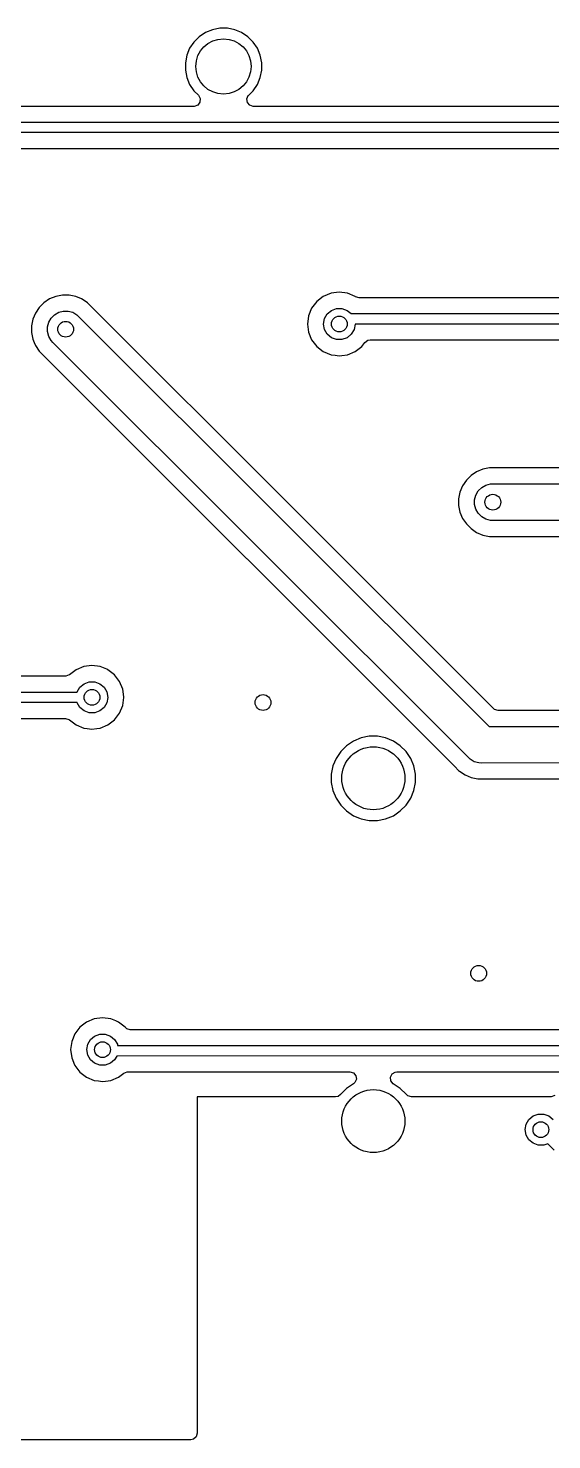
# Model space of a CAD drawing. Extents: x 0.7 to 11, y -6.1 to -1.6.
# Drawn here: x 4.401 to 4.793, y -5.887 to -4.83 of the extents above; entities that cross this region are included whole.
import ezdxf

# ---------------------------------------------------------------- set-up
doc = ezdxf.new("R2010")
doc.units = 0
doc.header["$MEASUREMENT"] = 0
doc.layers.add('BLACK', color=7, linetype='CONTINUOUS')

msp = doc.modelspace()

# ---------------------------------------------------------------- linework, layer by layer
at = {"layer": 'BLACK', "linetype": 'CONTINUOUS'}
for p, q in [((4.5444, -4.8297), (4.5389, -4.8308)), ((4.5501, -4.8297), (4.5444, -4.8297)), ((4.5444, -4.8297), (4.5444, -4.8297)), ((4.5556, -4.8308), (4.5501, -4.8297)), ((4.5501, -4.8297), (4.5501, -4.8297)), ((4.5251, -4.8401), (4.5219, -4.8447)), ((4.529, -4.8361), (4.5251, -4.8401)), ((4.5251, -4.8401), (4.5251, -4.8401)), ((4.5337, -4.833), (4.529, -4.8361)), ((4.529, -4.8361), (4.529, -4.8361)), ((4.5389, -4.8308), (4.5337, -4.833)), ((4.5337, -4.833), (4.5337, -4.833)), ((4.5389, -4.8308), (4.5389, -4.8308)), ((4.5608, -4.833), (4.5556, -4.8308)), ((4.5556, -4.8308), (4.5556, -4.8308)), ((4.5655, -4.8361), (4.5608, -4.833)), ((4.5608, -4.833), (4.5608, -4.833)), ((4.5694, -4.8401), (4.5655, -4.8361)), ((4.5655, -4.8361), (4.5655, -4.8361)), ((4.5726, -4.8447), (4.5694, -4.8401)), ((4.5694, -4.8401), (4.5694, -4.8401)), ((4.5198, -4.8499), (4.5187, -4.8555)), ((4.5219, -4.8447), (4.5198, -4.8499)), ((4.5198, -4.8499), (4.5198, -4.8499)), ((4.5219, -4.8447), (4.5219, -4.8447)), ((4.5747, -4.8499), (4.5726, -4.8447)), ((4.5726, -4.8447), (4.5726, -4.8447)), ((4.5726, -4.8447), (4.5726, -4.8447)), ((4.5758, -4.8555), (4.5747, -4.8499)), ((4.5747, -4.8499), (4.5747, -4.8499)), ((4.5747, -4.8499), (4.5747, -4.8499)), ((4.5187, -4.8555), (4.5187, -4.8555)), ((4.5187, -4.8555), (4.5187, -4.8611)), ((4.5187, -4.8611), (4.5187, -4.8611)), ((4.5187, -4.8611), (4.5187, -4.8611)), ((4.5187, -4.8611), (4.5198, -4.8666)), ((4.5747, -4.8666), (4.5758, -4.8611)), ((4.5758, -4.8611), (4.5758, -4.8555)), ((4.5758, -4.8555), (4.5758, -4.8555)), ((4.5198, -4.8666), (4.5198, -4.8666)), ((4.5198, -4.8666), (4.5219, -4.8718)), ((4.5219, -4.8718), (4.5219, -4.8718)), ((4.5219, -4.8718), (4.5251, -4.8765)), ((4.5694, -4.8765), (4.5726, -4.8718)), ((4.5726, -4.8718), (4.5747, -4.8666)), ((4.5251, -4.8765), (4.5251, -4.8765)), ((4.5251, -4.8765), (4.5284, -4.8798)), ((4.5284, -4.8798), (4.5297, -4.8822)), ((4.5297, -4.8822), (4.5295, -4.885)), ((4.5647, -4.8826), (4.5658, -4.8801)), ((4.5651, -4.8853), (4.5647, -4.8826)), ((4.5658, -4.8801), (4.5661, -4.8798)), ((4.5661, -4.8798), (4.5694, -4.8765)), ((4.5694, -4.8765), (4.5694, -4.8765)), ((4.525, -4.8882), (3.8609, -4.8882)), ((4.5253, -4.8882), (4.525, -4.8882)), ((4.5279, -4.8872), (4.5253, -4.8882)), ((4.5295, -4.885), (4.5279, -4.8872)), ((4.5669, -4.8874), (4.5651, -4.8853)), ((4.5695, -4.8882), (4.5669, -4.8874)), ((5.2336, -4.8882), (4.5695, -4.8882)), ((2.6728, -4.9001), (6.0759, -4.9)), ((6.0742, -4.9078), (2.6677, -4.9079)), ((4.3285, -4.9197), (4.9707, -4.9197)), ((4.4217, -5.0305), (4.417, -5.0324)), ((4.4266, -5.0295), (4.4217, -5.0305)), ((4.4217, -5.0305), (4.4217, -5.0305)), ((4.4317, -5.0295), (4.4266, -5.0295)), ((4.4266, -5.0295), (4.4266, -5.0295)), ((4.4366, -5.0305), (4.4317, -5.0295)), ((4.4317, -5.0295), (4.4317, -5.0295)), ((4.4409, -5.0323), (4.4366, -5.0305)), ((4.4366, -5.0305), (4.4366, -5.0305)), ((4.6219, -5.0305), (4.617, -5.0343)), ((4.6277, -5.0281), (4.6219, -5.0305)), ((4.6339, -5.0273), (4.6277, -5.0281)), ((4.6277, -5.0281), (4.6277, -5.0281)), ((4.64, -5.0281), (4.6339, -5.0273)), ((4.6339, -5.0273), (4.6339, -5.0273)), ((4.6458, -5.0305), (4.64, -5.0281)), ((4.64, -5.0281), (4.64, -5.0281)), ((4.6458, -5.0306), (4.6458, -5.0305)), ((4.646, -5.0307), (4.6458, -5.0306)), ((4.6487, -5.0315), (4.646, -5.0307)), ((4.4092, -5.0388), (4.4064, -5.043)), ((4.4128, -5.0352), (4.4092, -5.0388)), ((4.417, -5.0324), (4.4128, -5.0352)), ((4.4413, -5.0324), (4.4409, -5.0323)), ((4.4415, -5.0326), (4.4413, -5.0324)), ((4.4455, -5.0352), (4.4415, -5.0326)), ((4.5973, -5.1871), (4.4455, -5.0352)), ((4.4455, -5.0352), (4.4455, -5.0352)), ((4.6132, -5.0393), (4.6108, -5.045)), ((4.617, -5.0343), (4.6132, -5.0393)), ((4.6248, -5.0436), (4.628, -5.041)), ((4.628, -5.041), (4.6318, -5.0395)), ((4.6318, -5.0395), (4.6359, -5.0395)), ((4.6359, -5.0395), (4.6398, -5.041)), ((4.6398, -5.041), (4.6427, -5.0434)), ((4.8973, -5.0315), (4.6487, -5.0315)), ((4.4045, -5.0476), (4.4035, -5.0526)), ((4.4064, -5.043), (4.4045, -5.0476)), ((4.4045, -5.0476), (4.4045, -5.0476)), ((4.4155, -5.0533), (4.4164, -5.0498)), ((4.4164, -5.0498), (4.4182, -5.0467)), ((4.4182, -5.0467), (4.4207, -5.0442)), ((4.4207, -5.0442), (4.4239, -5.0424)), ((4.4239, -5.0424), (4.4273, -5.0415)), ((4.4273, -5.0415), (4.4309, -5.0415)), ((4.4309, -5.0415), (4.4344, -5.0424)), ((4.4344, -5.0424), (4.4375, -5.0442)), ((4.4375, -5.0442), (4.746, -5.3525)), ((4.6108, -5.045), (4.61, -5.0512)), ((4.61, -5.0512), (4.61, -5.0512)), ((4.61, -5.0512), (4.6108, -5.0574)), ((4.6108, -5.045), (4.6108, -5.045)), ((4.622, -5.0512), (4.6228, -5.0471)), ((4.6228, -5.0552), (4.622, -5.0512)), ((4.6228, -5.0471), (4.6248, -5.0436)), ((4.6427, -5.0434), (6.5503, -5.0433)), ((4.6457, -5.0512), (4.645, -5.0552)), ((6.5473, -5.0511), (4.6457, -5.0512)), ((4.6457, -5.0512), (4.6457, -5.0512)), ((4.4035, -5.0526), (4.4035, -5.0576)), ((4.4035, -5.0576), (4.4045, -5.0626)), ((4.4155, -5.0569), (4.4155, -5.0533)), ((4.4164, -5.0604), (4.4155, -5.0569)), ((4.4182, -5.0635), (4.4164, -5.0604)), ((4.6108, -5.0574), (4.6108, -5.0574)), ((4.6108, -5.0574), (4.6132, -5.0631)), ((4.6248, -5.0588), (4.6228, -5.0552)), ((4.628, -5.0614), (4.6248, -5.0588)), ((4.6318, -5.0628), (4.628, -5.0614)), ((4.6398, -5.0614), (4.6359, -5.0628)), ((4.6429, -5.0588), (4.6398, -5.0614)), ((4.645, -5.0552), (4.6429, -5.0588)), ((4.4045, -5.0626), (4.4045, -5.0626)), ((4.4045, -5.0626), (4.4055, -5.0649)), ((4.4055, -5.0649), (4.4064, -5.0672)), ((4.4064, -5.0672), (4.4092, -5.0714)), ((4.4092, -5.0714), (4.4092, -5.0714)), ((4.4092, -5.0714), (4.4092, -5.0714)), ((4.4092, -5.0714), (4.7203, -5.3825)), ((4.4194, -5.0649), (4.4182, -5.0635)), ((4.7318, -5.3771), (4.4194, -5.0649)), ((4.6132, -5.0631), (4.617, -5.068)), ((4.617, -5.068), (4.6219, -5.0718)), ((4.6219, -5.0718), (4.6277, -5.0742)), ((4.6359, -5.0628), (4.6318, -5.0628)), ((4.64, -5.0742), (4.6458, -5.0718)), ((4.6458, -5.0718), (4.6507, -5.068)), ((4.6507, -5.068), (4.6531, -5.0649)), ((4.6531, -5.0649), (4.6553, -5.0633)), ((4.6553, -5.0633), (4.657, -5.063)), ((4.657, -5.063), (4.8322, -5.063)), ((4.6277, -5.0742), (4.6308, -5.0746)), ((4.6308, -5.0746), (4.6339, -5.075)), ((4.6339, -5.075), (4.6359, -5.0748)), ((4.6339, -5.075), (4.6339, -5.075)), ((4.6339, -5.075), (4.6339, -5.075)), ((4.6359, -5.0748), (4.64, -5.0742)), ((4.7325, -5.1647), (4.729, -5.1682)), ((4.7367, -5.1619), (4.7325, -5.1647)), ((4.7325, -5.1647), (4.7325, -5.1647)), ((4.7414, -5.1599), (4.7367, -5.1619)), ((4.7367, -5.1619), (4.7367, -5.1619)), ((4.7463, -5.1589), (4.7414, -5.1599)), ((4.7414, -5.1599), (4.7414, -5.1599)), ((4.8249, -5.1589), (4.7463, -5.1589)), ((4.7463, -5.1589), (4.7463, -5.1589)), ((4.7242, -5.1771), (4.7232, -5.182)), ((4.7262, -5.1724), (4.7242, -5.1771)), ((4.7242, -5.1771), (4.7242, -5.1771)), ((4.729, -5.1682), (4.7262, -5.1724)), ((4.7262, -5.1724), (4.7262, -5.1724)), ((4.729, -5.1682), (4.729, -5.1682)), ((4.7361, -5.1793), (4.7379, -5.1762)), ((4.7379, -5.1762), (4.7405, -5.1736)), ((4.7405, -5.1736), (4.7436, -5.1718)), ((4.7436, -5.1718), (4.7471, -5.1709)), ((4.7471, -5.1709), (4.8223, -5.1708)), ((4.7493, -5.3391), (4.5973, -5.1871)), ((4.7232, -5.182), (4.7232, -5.182)), ((4.7232, -5.182), (4.7232, -5.1871)), ((4.7232, -5.1871), (4.7232, -5.1871)), ((4.7232, -5.1871), (4.7232, -5.1871)), ((4.7232, -5.1871), (4.7242, -5.192)), ((4.7352, -5.1828), (4.7361, -5.1793)), ((4.7352, -5.1864), (4.7352, -5.1828)), ((4.7361, -5.1898), (4.7352, -5.1864)), ((4.7242, -5.192), (4.7242, -5.192)), ((4.7242, -5.192), (4.7262, -5.1967)), ((4.7262, -5.1967), (4.7262, -5.1967)), ((4.7262, -5.1967), (4.729, -5.2009)), ((4.7379, -5.1929), (4.7361, -5.1898)), ((4.7405, -5.1955), (4.7379, -5.1929)), ((4.7436, -5.1973), (4.7405, -5.1955)), ((4.7471, -5.1982), (4.7436, -5.1973)), ((4.7488, -5.1983), (4.7471, -5.1982)), ((4.8166, -5.1982), (4.7488, -5.1983)), ((4.729, -5.2009), (4.729, -5.2009)), ((4.729, -5.2009), (4.7325, -5.2044)), ((4.7325, -5.2044), (4.7325, -5.2044)), ((4.7325, -5.2044), (4.7367, -5.2072)), ((4.7367, -5.2072), (4.7367, -5.2072)), ((4.7367, -5.2072), (4.7367, -5.2072)), ((4.7367, -5.2072), (4.7414, -5.2092)), ((4.7414, -5.2092), (4.7414, -5.2092)), ((4.7414, -5.2092), (4.7414, -5.2092)), ((4.7414, -5.2092), (4.7463, -5.2102)), ((4.7463, -5.2102), (4.7463, -5.2102)), ((4.7463, -5.2102), (4.8097, -5.2102)), ((4.4289, -5.3149), (4.3861, -5.3149)), ((4.4293, -5.3149), (4.4289, -5.3149)), ((4.4318, -5.3139), (4.4293, -5.3149)), ((4.432, -5.3138), (4.4318, -5.3139)), ((4.4369, -5.3101), (4.432, -5.3138)), ((4.432, -5.3138), (4.432, -5.3138)), ((4.4426, -5.3077), (4.4369, -5.3101)), ((4.4369, -5.3101), (4.4369, -5.3101)), ((4.4488, -5.3069), (4.4426, -5.3077)), ((4.4426, -5.3077), (4.4426, -5.3077)), ((4.455, -5.3077), (4.4488, -5.3069)), ((4.4488, -5.3069), (4.4488, -5.3069)), ((4.4598, -5.3097), (4.455, -5.3077)), ((4.455, -5.3077), (4.455, -5.3077)), ((4.4607, -5.3101), (4.4598, -5.3097)), ((4.4657, -5.3138), (4.4607, -5.3101)), ((4.4695, -5.3188), (4.4657, -5.3138)), ((4.4377, -5.3267), (4.4398, -5.3231)), ((4.4377, -5.3268), (4.4377, -5.3267)), ((4.4398, -5.3231), (4.4429, -5.3205)), ((4.4429, -5.3205), (4.4468, -5.3191)), ((4.4468, -5.3191), (4.4509, -5.3191)), ((4.4509, -5.3191), (4.4547, -5.3205)), ((4.4547, -5.3205), (4.4579, -5.3231)), ((4.4579, -5.3231), (4.4599, -5.3267)), ((4.4599, -5.3267), (4.4606, -5.3307)), ((4.4719, -5.3245), (4.4695, -5.3188)), ((4.4726, -5.3304), (4.4719, -5.3245)), ((4.4719, -5.3245), (4.4719, -5.3245)), ((4.3773, -5.3268), (4.4377, -5.3268)), ((4.4377, -5.3346), (4.3773, -5.3346)), ((4.4377, -5.3347), (4.4377, -5.3346)), ((4.4398, -5.3383), (4.4377, -5.3347)), ((4.4599, -5.3347), (4.4579, -5.3383)), ((4.4606, -5.3307), (4.4599, -5.3347)), ((4.4695, -5.3426), (4.4719, -5.3369)), ((4.4719, -5.3369), (4.4727, -5.3307)), ((4.4727, -5.3307), (4.4726, -5.3304)), ((4.3861, -5.3465), (4.4289, -5.3465)), ((4.4289, -5.3465), (4.4315, -5.3473)), ((4.4315, -5.3473), (4.4318, -5.3475)), ((4.4318, -5.3475), (4.432, -5.3476)), ((4.432, -5.3476), (4.432, -5.3476)), ((4.432, -5.3476), (4.4369, -5.3514)), ((4.4429, -5.3409), (4.4398, -5.3383)), ((4.4468, -5.3423), (4.4429, -5.3409)), ((4.4509, -5.3423), (4.4468, -5.3423)), ((4.4547, -5.3409), (4.4509, -5.3423)), ((4.4579, -5.3383), (4.4547, -5.3409)), ((4.4607, -5.3514), (4.4657, -5.3476)), ((4.4657, -5.3476), (4.4695, -5.3426)), ((4.7501, -5.3398), (4.7493, -5.3391)), ((4.7528, -5.3405), (4.7501, -5.3398)), ((4.8564, -5.3405), (4.7528, -5.3405)), ((4.4369, -5.3514), (4.4426, -5.3537)), ((4.4426, -5.3537), (4.4453, -5.3541)), ((4.4453, -5.3541), (4.4488, -5.3546)), ((4.4488, -5.3546), (4.4523, -5.3541)), ((4.4488, -5.3546), (4.4488, -5.3546)), ((4.4488, -5.3546), (4.4488, -5.3546)), ((4.4523, -5.3541), (4.455, -5.3537)), ((4.455, -5.3537), (4.4607, -5.3514)), ((4.746, -5.3525), (4.9115, -5.3524)), ((4.6394, -5.3669), (4.635, -5.3712)), ((4.6445, -5.3634), (4.6394, -5.3669)), ((4.6394, -5.3669), (4.6394, -5.3669)), ((4.6503, -5.361), (4.6445, -5.3634)), ((4.6445, -5.3634), (4.6445, -5.3634)), ((4.6563, -5.3598), (4.6503, -5.361)), ((4.6503, -5.361), (4.6503, -5.361)), ((4.6626, -5.3598), (4.6563, -5.3598)), ((4.6563, -5.3598), (4.6563, -5.3598)), ((4.6686, -5.361), (4.6626, -5.3598)), ((4.6626, -5.3598), (4.6626, -5.3598)), ((4.6744, -5.3634), (4.6686, -5.361)), ((4.6686, -5.361), (4.6686, -5.361)), ((4.6795, -5.3669), (4.6744, -5.3634)), ((4.6744, -5.3634), (4.6744, -5.3634)), ((4.6839, -5.3712), (4.6795, -5.3669)), ((4.6795, -5.3669), (4.6795, -5.3669)), ((4.6315, -5.3764), (4.6291, -5.3821)), ((4.635, -5.3712), (4.6315, -5.3764)), ((4.6315, -5.3764), (4.6315, -5.3764)), ((4.635, -5.3712), (4.635, -5.3712)), ((4.6874, -5.3764), (4.6839, -5.3712)), ((4.6839, -5.3712), (4.6839, -5.3712)), ((4.6897, -5.382), (4.6874, -5.3764)), ((4.6874, -5.3764), (4.6874, -5.3764)), ((4.7349, -5.3789), (4.7318, -5.3771)), ((4.7384, -5.3798), (4.7349, -5.3789)), ((4.6291, -5.3821), (4.6279, -5.3882)), ((4.6279, -5.3882), (4.6279, -5.3944)), ((4.6291, -5.3821), (4.6291, -5.3821)), ((4.6898, -5.3821), (4.6897, -5.382)), ((4.6907, -5.3871), (4.6898, -5.3821)), ((4.691, -5.3882), (4.6907, -5.3871)), ((4.691, -5.3944), (4.691, -5.3882)), ((4.691, -5.3882), (4.691, -5.3882)), ((4.691, -5.3882), (4.691, -5.3882)), ((4.7203, -5.3825), (4.7232, -5.3854)), ((4.7232, -5.3854), (4.7238, -5.386)), ((4.7238, -5.386), (4.728, -5.3888)), ((4.728, -5.3888), (4.728, -5.3888)), ((4.728, -5.3888), (4.728, -5.3888)), ((4.728, -5.3888), (4.7327, -5.3908)), ((4.7402, -5.3799), (4.7384, -5.3798)), ((4.927, -5.3798), (4.7402, -5.3799)), ((4.6279, -5.3944), (4.6291, -5.4005)), ((4.6291, -5.4005), (4.6291, -5.4005)), ((4.6291, -5.4005), (4.6315, -5.4063)), ((4.6874, -5.4063), (4.6898, -5.4005)), ((4.6898, -5.4005), (4.691, -5.3944)), ((4.7327, -5.3908), (4.7327, -5.3908)), ((4.7327, -5.3908), (4.7327, -5.3908)), ((4.7327, -5.3908), (4.7376, -5.3918)), ((4.7376, -5.3918), (4.7376, -5.3918)), ((4.7376, -5.3918), (4.9277, -5.3918)), ((4.6315, -5.4063), (4.6315, -5.4063)), ((4.6315, -5.4063), (4.635, -5.4114)), ((4.6839, -5.4114), (4.6874, -5.4063)), ((4.635, -5.4114), (4.635, -5.4114)), ((4.635, -5.4114), (4.6394, -5.4158)), ((4.6394, -5.4158), (4.6394, -5.4158)), ((4.6394, -5.4158), (4.6445, -5.4193)), ((4.6445, -5.4193), (4.6445, -5.4193)), ((4.6445, -5.4193), (4.6491, -5.4211)), ((4.6491, -5.4211), (4.6503, -5.4216)), ((4.6503, -5.4216), (4.6563, -5.4229)), ((4.6626, -5.4229), (4.6686, -5.4216)), ((4.6686, -5.4216), (4.6744, -5.4193)), ((4.6744, -5.4193), (4.6795, -5.4158)), ((4.6795, -5.4158), (4.6839, -5.4114)), ((4.6563, -5.4229), (4.6563, -5.4229)), ((4.6563, -5.4229), (4.6563, -5.4229)), ((4.6563, -5.4229), (4.6626, -5.4229)), ((4.6626, -5.4229), (4.6626, -5.4229)), ((4.4398, -5.5776), (4.436, -5.5826)), ((4.4448, -5.5738), (4.4398, -5.5776)), ((4.4505, -5.5715), (4.4448, -5.5738)), ((4.4567, -5.5706), (4.4505, -5.5715)), ((4.4505, -5.5715), (4.4505, -5.5715)), ((4.4629, -5.5715), (4.4567, -5.5706)), ((4.4567, -5.5706), (4.4567, -5.5706)), ((4.4667, -5.573), (4.4629, -5.5715)), ((4.4629, -5.5715), (4.4629, -5.5715)), ((4.4686, -5.5738), (4.4667, -5.573)), ((4.4736, -5.5776), (4.4686, -5.5738)), ((4.4736, -5.5777), (4.4736, -5.5776)), ((4.4736, -5.5776), (4.4736, -5.5776)), ((4.4736, -5.5776), (4.4736, -5.5776)), ((4.4737, -5.5777), (4.4736, -5.5777)), ((4.4738, -5.5779), (4.4737, -5.5777)), ((4.4748, -5.5788), (4.4738, -5.5778)), ((4.4738, -5.5778), (4.4738, -5.5779)), ((4.4774, -5.5796), (4.4748, -5.5788)), ((4.8414, -5.5796), (4.4774, -5.5796)), ((4.4337, -5.5883), (4.4328, -5.5945)), ((4.436, -5.5826), (4.4337, -5.5883)), ((4.4337, -5.5883), (4.4337, -5.5883)), ((4.4449, -5.5945), (4.4456, -5.5904)), ((4.4456, -5.5904), (4.4476, -5.5869)), ((4.4476, -5.5869), (4.4508, -5.5843)), ((4.4508, -5.5843), (4.4546, -5.5829)), ((4.4546, -5.5829), (4.4587, -5.5829)), ((4.4587, -5.5829), (4.4626, -5.5843)), ((4.4626, -5.5843), (4.4657, -5.5869)), ((4.4657, -5.5869), (4.4678, -5.5904)), ((4.4678, -5.5904), (4.468, -5.5915)), ((4.4328, -5.5945), (4.4328, -5.5945)), ((4.4328, -5.5945), (4.4337, -5.6007)), ((4.4337, -5.6007), (4.4337, -5.6007)), ((4.4337, -5.6007), (4.4358, -5.6059)), ((4.4456, -5.5985), (4.4449, -5.5945)), ((4.4476, -5.6021), (4.4456, -5.5985)), ((4.4674, -5.5993), (4.4657, -5.6021)), ((5.1177, -5.5992), (4.4674, -5.5993)), ((4.468, -5.5915), (5.1137, -5.5914)), ((4.4358, -5.6059), (4.436, -5.6064)), ((4.436, -5.6064), (4.4398, -5.6113)), ((4.4398, -5.6113), (4.4448, -5.6151)), ((4.4508, -5.6047), (4.4476, -5.6021)), ((4.4546, -5.6061), (4.4508, -5.6047)), ((4.4587, -5.6061), (4.4546, -5.6061)), ((4.4626, -5.6047), (4.4587, -5.6061)), ((4.4657, -5.6021), (4.4626, -5.6047)), ((4.4726, -5.6121), (4.4751, -5.6111)), ((4.4751, -5.6111), (4.4755, -5.6111)), ((4.4755, -5.6111), (4.6419, -5.6111)), ((4.6419, -5.6111), (4.6445, -5.6119)), ((4.6445, -5.6119), (4.6463, -5.614)), ((4.6734, -5.6127), (4.6757, -5.6113)), ((4.6757, -5.6113), (4.677, -5.6111)), ((4.677, -5.6111), (4.826, -5.6111)), ((4.4448, -5.6151), (4.4505, -5.6175)), ((4.4505, -5.6175), (4.4536, -5.6179)), ((4.4536, -5.6179), (4.4567, -5.6183)), ((4.4567, -5.6183), (4.4588, -5.6181)), ((4.4567, -5.6183), (4.4567, -5.6183)), ((4.4567, -5.6183), (4.4567, -5.6183)), ((4.4588, -5.6181), (4.4629, -5.6175)), ((4.4629, -5.6175), (4.4686, -5.6151)), ((4.4686, -5.6151), (4.4726, -5.6121)), ((4.6446, -5.62), (4.6394, -5.6236)), ((4.6456, -5.6192), (4.6446, -5.62)), ((4.6467, -5.6167), (4.6456, -5.6192)), ((4.6463, -5.614), (4.6467, -5.6167)), ((4.6722, -5.6152), (4.6734, -5.6127)), ((4.6725, -5.6179), (4.6722, -5.6152)), ((4.6743, -5.62), (4.6725, -5.6179)), ((4.6795, -5.6236), (4.6743, -5.62)), ((4.631, -5.6299), (4.5276, -5.6299)), ((4.5276, -5.6299), (4.5276, -5.8817)), ((4.633, -5.6295), (4.631, -5.6299)), ((4.6347, -5.6281), (4.633, -5.6295)), ((4.6348, -5.6281), (4.6347, -5.6281)), ((4.635, -5.6279), (4.6348, -5.6281)), ((4.6394, -5.6236), (4.635, -5.6279)), ((4.6394, -5.6236), (4.6394, -5.6236)), ((4.6839, -5.6279), (4.6795, -5.6236)), ((4.6795, -5.6236), (4.6795, -5.6236)), ((4.6841, -5.6281), (4.6839, -5.6279)), ((4.6852, -5.6291), (4.6841, -5.6281)), ((4.6841, -5.6281), (4.6841, -5.6281)), ((4.6879, -5.6299), (4.6852, -5.6291)), ((4.7921, -5.6299), (4.6879, -5.6299)), ((4.7925, -5.6299), (4.7921, -5.6299)), ((4.7951, -5.6289), (4.7925, -5.6299)), ((4.7789, -5.6441), (4.7828, -5.6427)), ((4.7828, -5.6427), (4.7869, -5.6427)), ((4.7869, -5.6427), (4.7907, -5.6441)), ((4.773, -5.6544), (4.7737, -5.6503)), ((4.7737, -5.6503), (4.7758, -5.6468)), ((4.7758, -5.6468), (4.7789, -5.6441)), ((4.7907, -5.6441), (4.7939, -5.6468)), ((4.7737, -5.6584), (4.773, -5.6544)), ((4.7758, -5.662), (4.7737, -5.6584)), ((4.7789, -5.6646), (4.7758, -5.662)), ((4.7828, -5.666), (4.7789, -5.6646)), ((4.7899, -5.6649), (4.7869, -5.666)), ((4.7947, -5.6697), (4.7899, -5.6649)), ((4.7869, -5.666), (4.7828, -5.666)), ((4.5227, -5.8866), (2.4531, -5.8866)), ((4.5247, -5.8862), (4.5227, -5.8866)), ((4.5268, -5.8844), (4.5247, -5.8862)), ((4.5276, -5.8817), (4.5268, -5.8844))]:
    msp.add_line(p, q, dxfattribs=at)
at = {"layer": 'BLACK'}
for centre, radius in [((4.5472, -4.8583), 0.0207), ((4.4291, -5.0551), 0.00591), ((4.6339, -5.0512), 0.00591), ((4.7488, -5.1846), 0.00591), ((4.4488, -5.3307), 0.00591), ((4.5768, -5.3346), 0.00591), ((4.6594, -5.3913), 0.0236), ((4.7382, -5.5374), 0.00591), ((4.4567, -5.5945), 0.00591), ((4.6594, -5.648), 0.0236), ((4.7848, -5.6544), 0.00591)]:
    msp.add_circle(centre, radius, dxfattribs=at)

doc.saveas('drawing.dxf')
